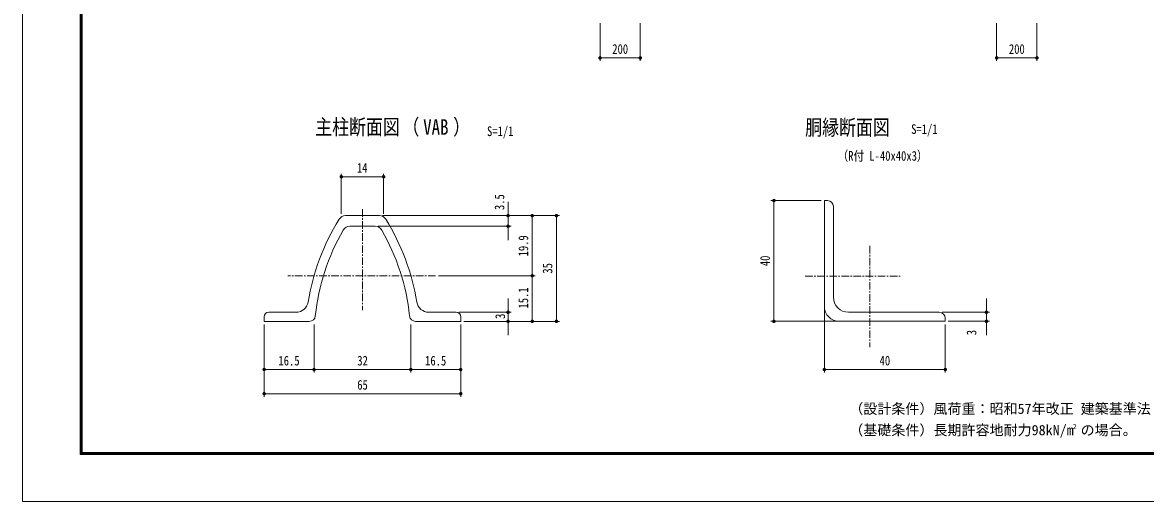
# Model space of a CAD drawing. Units: millimetres, scale not verified. Extents: x -4455 to 4455, y -3150 to 3150.
# Drawn here: x -4455 to 1117, y -3150 to -770 of the extents above; entities that cross this region are included whole.
import ezdxf
from ezdxf.enums import TextEntityAlignment as Align

# ---------------------------------------------------------------- set-up
doc = ezdxf.new("R2010")
doc.units = ezdxf.units.MM
doc.header["$LTSCALE"] = 30
doc.linetypes.add('USER1', pattern=[2, 1.25, -0.25, 0.25, -0.25])
doc.linetypes.add('USER2', pattern=[1.125, 0.75, -0.125, 0.125, -0.125])
for name, color, linetype, lineweight in [('0-0_D-STR-TXT', 3, 'Continuous', 13), ('0-2_D-STR-DIM', 4, 'Continuous', 13), ('0-3_D-BMK', 2, 'USER2', 13), ('0-4_D-STR1', 1, 'Continuous', 18), ('0-D_SUNPOU', 1, 'Continuous', 18), ('1-2_D-TTL', 7, 'Continuous', 9)]:
    doc.layers.add(name, color=color, linetype=linetype, lineweight=lineweight)
doc.layers.add('0-9_D-TTL-TXT', color=7, linetype='Continuous')
doc.styles.add('ＭＳ ゴシック', font='')
doc.styles.get('ＭＳ ゴシック').set_extended_font_data('MS Gothic')

# ---------------------------------------------------------------- blocks, each defined once
blk = doc.blocks.new('M1')
at = {"layer": '0-D_SUNPOU'}
blk.add_line((-7.5, 0), (-57.86, 0), dxfattribs=at)
for points in [[(0, 0), (-7.5, 0), (-7.44, 0.94)], [(0, 0), (-7.44, -0.94), (-7.5, 0)], [(0, 0), (-7.44, 0.94), (-7.26, 1.87)], [(0, 0), (-7.26, -1.87), (-7.44, -0.94)], [(0, 0), (-7.26, 1.87), (-6.97, 2.76)], [(0, 0), (-6.97, -2.76), (-7.26, -1.87)], [(0, 0), (-6.97, 2.76), (-6.57, 3.61)], [(0, 0), (-6.57, -3.61), (-6.97, -2.76)], [(0, 0), (-6.57, 3.61), (-6.07, 4.41)], [(0, 0), (-6.07, -4.41), (-6.57, -3.61)], [(0, 0), (-6.07, 4.41), (-5.47, 5.13)], [(0, 0), (-5.47, -5.13), (-6.07, -4.41)], [(0, 0), (-5.47, 5.13), (-4.78, 5.78)], [(0, 0), (-4.78, -5.78), (-5.47, -5.13)], [(0, 0), (-4.78, 5.78), (-4.02, 6.33)], [(0, 0), (-4.02, -6.33), (-4.78, -5.78)], [(0, 0), (-4.02, 6.33), (-3.19, 6.79)], [(0, 0), (-3.19, -6.79), (-4.02, -6.33)], [(0, 0), (-3.19, 6.79), (-2.32, 7.13)], [(0, 0), (-2.32, -7.13), (-3.19, -6.79)], [(0, 0), (-2.32, 7.13), (-1.41, 7.37)], [(0, 0), (-1.41, -7.37), (-2.32, -7.13)], [(0, 0), (-1.41, 7.37), (-0.47, 7.49)], [(0, 0), (-0.47, -7.49), (-1.41, -7.37)], [(0, 0), (-0.47, 7.49), (0.47, 7.49)], [(0, 0), (0.47, -7.49), (-0.47, -7.49)], [(0, 0), (0.47, 7.49), (1.41, 7.37)], [(0, 0), (1.41, 7.37), (2.32, 7.13)], [(0, 0), (2.32, 7.13), (3.19, 6.79)], [(0, 0), (3.19, 6.79), (4.02, 6.33)], [(0, 0), (4.02, 6.33), (4.78, 5.78)], [(0, 0), (4.78, 5.78), (5.47, 5.13)], [(0, 0), (5.47, 5.13), (6.07, 4.41)], [(0, 0), (6.07, 4.41), (6.57, 3.61)], [(0, 0), (6.57, 3.61), (6.97, 2.76)], [(0, 0), (6.97, 2.76), (7.26, 1.87)], [(0, 0), (7.26, 1.87), (7.44, 0.94)], [(0, 0), (7.44, 0.94), (7.5, 0)], [(0, 0), (1.41, -7.37), (0.47, -7.49)], [(0, 0), (2.32, -7.13), (1.41, -7.37)], [(0, 0), (3.19, -6.79), (2.32, -7.13)], [(0, 0), (4.02, -6.33), (3.19, -6.79)], [(0, 0), (4.78, -5.78), (4.02, -6.33)], [(0, 0), (5.47, -5.13), (4.78, -5.78)], [(0, 0), (6.07, -4.41), (5.47, -5.13)], [(0, 0), (6.57, -3.61), (6.07, -4.41)], [(0, 0), (6.97, -2.76), (6.57, -3.61)], [(0, 0), (7.26, -1.87), (6.97, -2.76)], [(0, 0), (7.44, -0.94), (7.26, -1.87)], [(0, 0), (7.5, 0), (7.44, -0.94)]]:
    blk.add_solid(points, dxfattribs=at)

msp = doc.modelspace()

# ---------------------------------------------------------------- linework, layer by layer
at = {"layer": '0-2_D-STR-DIM', "color": 1, "lineweight": 18}
for p, q in [((-1589.3, -773.02), (-1589.3, -961.14)), ((-1389.3, -773.02), (-1389.3, -961.14)), ((378.59, -773.02), (378.59, -961.14)), ((578.59, -773.02), (578.59, -961.14)), ((-1554.8, -946.14), (-1423.8, -946.14)), ((413.09, -946.14), (544.09, -946.14)), ((-2045.58, -1695.33), (-2045.58, -1660.83)), ((-491.35, -1654.77), (-741.42, -1654.77)), ((-726.42, -2220.27), (-726.42, -1689.27)), ((-2690.09, -1782.33), (-2030.58, -1782.33)), ((-2668.99, -1729.83), (-1910.58, -1729.83)), ((-2668.99, -1729.83), (-1790.58, -1729.83)), ((-2668.99, -1729.83), (-2030.58, -1729.83)), ((-2045.58, -1729.83), (-2045.58, -1782.33)), ((-1925.58, -1993.83), (-1925.58, -1764.33)), ((-1805.58, -1764.33), (-1805.58, -2220.33)), ((-2045.58, -1816.83), (-2045.58, -1851.33)), ((-2390.2, -2028.33), (-1910.58, -2028.33)), ((-2390.2, -2028.33), (-1910.58, -2028.33)), ((-1925.58, -2220.33), (-1925.58, -2062.83)), ((-2045.58, -2175.33), (-2045.58, -2140.83)), ((327.78, -2175.27), (327.78, -2140.77)), ((-2287.92, -2209.83), (-2030.58, -2209.83)), ((-2045.58, -2254.83), (-2045.58, -2209.83)), ((-476.35, -2194.77), (-476.35, -2509.11)), ((108.65, -2209.77), (342.78, -2209.77)), ((327.78, -2254.77), (327.78, -2209.77)), ((-3255.42, -2269.83), (-3255.42, -2629.27)), ((-3255.42, -2269.83), (-3255.42, -2509.27)), ((-3007.92, -2269.83), (-3007.92, -2509.27)), ((-3007.92, -2269.83), (-3007.92, -2509.27)), ((-2527.92, -2269.83), (-2527.92, -2509.27)), ((-2527.92, -2269.83), (-2527.92, -2509.27)), ((-2280.42, -2269.83), (-2280.42, -2629.27)), ((-2280.42, -2269.83), (-2280.42, -2509.27)), ((-2265.42, -2254.83), (-1790.58, -2254.83)), ((-2265.42, -2254.83), (-1910.58, -2254.83)), ((-2265.42, -2254.83), (-2030.58, -2254.83)), ((-416.35, -2254.77), (-741.42, -2254.77)), ((123.65, -2269.77), (123.65, -2509.11)), ((138.65, -2254.77), (342.78, -2254.77)), ((-2045.58, -2289.33), (-2045.58, -2323.83)), ((327.78, -2289.27), (327.78, -2323.77)), ((-3220.92, -2494.27), (-3042.42, -2494.27)), ((-2973.42, -2494.27), (-2562.42, -2494.27)), ((-2314.92, -2494.27), (-2493.42, -2494.27)), ((-441.85, -2494.11), (89.15, -2494.11)), ((-3220.92, -2614.27), (-2314.92, -2614.27))]:
    msp.add_line(p, q, dxfattribs=at)
at = {"layer": '0-3_D-BMK', "linetype": 'USER1'}
for p, q in [((-2767.92, -1697.32), (-2767.92, -2199.87)), ((-251.35, -1879.72), (-251.35, -2383.57)), ((-2405.2, -2028.33), (-3138.82, -2028.33)), ((-571.42, -2029.77), (-100.72, -2029.77))]:
    msp.add_line(p, q, dxfattribs=at)
at = {"layer": '0-4_D-STR1'}
for p, q in [((-476.35, -1654.77), (-476.35, -2179.77)), ((-476.35, -1654.77), (-461.35, -1654.77)), ((-431.35, -1684.77), (-431.35, -2134.77)), ((-2683.99, -1729.83), (-2851.85, -1729.83)), ((-2830.76, -1782.33), (-2705.09, -1782.33)), ((-3097.11, -2209.83), (-3232.92, -2209.83)), ((-2438.73, -2209.83), (-2302.92, -2209.83)), ((-356.35, -2209.77), (93.65, -2209.77)), ((-3255.42, -2232.33), (-3255.42, -2254.83)), ((-3031.61, -2254.83), (-3255.42, -2254.83)), ((-2504.23, -2254.83), (-2280.42, -2254.83)), ((-2280.42, -2232.33), (-2280.42, -2254.83)), ((-401.35, -2254.77), (123.65, -2254.77)), ((123.65, -2254.77), (123.65, -2239.77))]:
    msp.add_line(p, q, dxfattribs=at)
for centre, radius, start, end in [((-461.35, -1684.77), 30, 0, 90), ((-1918.92, -2343.48), 1134, 148.30182, 170.6662), ((-2851.85, -1767.33), 37.5, 90, 148.30182), ((-2830.76, -1819.83), 37.5, 90, 150.13204), ((-2705.09, -1819.83), 37.5, 29.86796, 90), ((-2683.99, -1767.33), 37.5, 31.69818, 90), ((-3616.92, -2343.48), 1134, 9.3338, 31.69818), ((-1918.92, -2343.48), 1089, 150.13204, 173.91336), ((-3616.92, -2343.48), 1089, 6.08664, 29.86796), ((-3097.11, -2149.83), 60, 270, 350.6662), ((-2438.73, -2149.83), 60, 189.3338, 270), ((-356.35, -2134.77), 75, 180, 270), ((-3232.92, -2232.33), 22.5, 90, 180), ((-3031.61, -2224.83), 30, 270, 353.91336), ((-2504.23, -2224.83), 30, 186.08664, 270), ((-2302.92, -2232.33), 22.5, 0, 90), ((-401.35, -2179.77), 75, 180, 270), ((93.65, -2239.77), 30, 0, 90)]:
    msp.add_arc(centre, radius, start, end, dxfattribs=at)
at = {"layer": '0-D_SUNPOU'}
for p, q in [((-2872.92, -1721.31), (-2872.92, -1521.49)), ((-2838.42, -1536.49), (-2697.42, -1536.49)), ((-2662.92, -1721.31), (-2662.92, -1521.49))]:
    msp.add_line(p, q, dxfattribs=at)
at = {"layer": '1-2_D-TTL', "color": 2, "lineweight": 18}
msp.add_lwpolyline([(-4454.85, 3150.21), (4454.85, 3150.21), (4454.85, -3150.21), (-4454.85, -3150.21)], close=True, dxfattribs=at)
at = {"layer": '1-2_D-TTL'}
for points in [[(-4168.47, 2916.87), (4168.47, 2916.87), (4168.47, -2916.87), (-4168.47, -2916.87)], [(-4165.81, 2914.21), (4165.81, 2914.21), (4165.81, -2914.21), (-4165.81, -2914.21)], [(-4163.16, 2911.56), (4163.16, 2911.56), (4163.16, -2911.56), (-4163.16, -2911.56)], [(-4160.51, 2908.91), (4160.51, 2908.91), (4160.51, -2908.91), (-4160.51, -2908.91)], [(-4157.86, 2906.26), (4157.86, 2906.26), (4157.86, -2906.26), (-4157.86, -2906.26)]]:
    msp.add_lwpolyline(points, close=True, dxfattribs=at)

# ---------------------------------------------------------------- block references
at = {"layer": '0-2_D-STR-DIM', "xscale": 1.15, "yscale": 1.15}
for p, rotation in [((-1589.3, -946.14), 180), ((378.59, -946.14), 180), ((-2045.58, -1729.83), 270), ((-726.42, -1654.77), 90), ((-1925.58, -1729.83), 90), ((-1805.58, -1729.83), 90), ((-2045.58, -1782.33), 90), ((-1925.58, -2028.33), 270), ((-1925.58, -2028.33), 90), ((-2045.58, -2209.83), 270), ((327.78, -2209.77), 270), ((-1925.58, -2254.83), 270), ((-1805.58, -2254.83), 270), ((-726.42, -2254.77), 270), ((-2045.58, -2254.83), 90), ((327.78, -2254.77), 90), ((-3255.42, -2494.27), 180), ((-3007.92, -2494.27), 180), ((-2527.92, -2494.27), 180), ((-476.35, -2494.11), 180), ((-3255.42, -2614.27), 180)]:
    msp.add_blockref('M1', p, dxfattribs=dict(at, rotation=rotation))
for p in [(-1389.3, -946.14), (578.59, -946.14), (-3007.92, -2494.27), (-2527.92, -2494.27), (-2280.42, -2494.27), (123.65, -2494.11), (-2280.42, -2614.27)]:
    msp.add_blockref('M1', p, dxfattribs=at)
at = {"layer": '0-D_SUNPOU', "xscale": 1.15, "yscale": 1.15, "rotation": 180}
msp.add_blockref('M1', (-2872.92, -1536.49), dxfattribs=at)
at = {"layer": '0-D_SUNPOU', "xscale": 1.15, "yscale": 1.15}
msp.add_blockref('M1', (-2662.92, -1536.49), dxfattribs=at)

# ---------------------------------------------------------------- texts
at = {"layer": '0-0_D-STR-TXT', "style": 'ＭＳ ゴシック', "width": 0.8}
msp.add_text('（R付 L-40x40x3）', height=48.17, dxfattribs=at).set_placement((-410.41, -1471.31), align=Align.BOTTOM_LEFT)
at = {"layer": '0-2_D-STR-DIM', "color": 3, "style": 'ＭＳ ゴシック', "width": 0.8}
for s, p in [('200', (-1528.5, -940.39)), ('200', (439.39, -940.39)), ('16.5', (-3184.67, -2488.52)), ('32', (-2793.6, -2488.52)), ('16.5', (-2457.17, -2488.52)), ('40', (-202.15, -2488.36)), ('65', (-2793.8, -2608.52))]:
    msp.add_text(s, height=48.17, dxfattribs=at).set_placement(p, align=Align.BOTTOM_LEFT)
for s, p in [('3.5', (-2049.65, -1701.97)), ('19.9', (-1931.33, -1932.08)), ('40', (-732.16, -1980.57)), ('35', (-1811.33, -2017.91)), ('15.1', (-1931.33, -2191.04)), ('3', (-2046.09, -2242.71)), ('3', (292.41, -2323.76))]:
    msp.add_text(s, height=48.17, rotation=90, dxfattribs=at).set_placement(p, align=Align.BOTTOM_LEFT)
at = {"layer": '0-9_D-TTL-TXT', "style": 'ＭＳ ゴシック', "width": 0.8}
for s, p in [('主柱断面図', (-3002.49, -1350.86)), ('（    ）', (-2569.62, -1350.86)), ('VAB', (-2466.74, -1350.86)), ('胴縁断面図', (-571.45, -1352.9))]:
    msp.add_text(s, height=76.98, dxfattribs=at).set_placement(p, align=Align.BOTTOM_LEFT)
at = {"layer": '0-9_D-TTL-TXT', "color": 3, "style": 'ＭＳ ゴシック', "width": 0.8}
for p in [(-45.44, -1338.44), (-2149.9, -1348.99)]:
    msp.add_text('S=1/1', height=48.17, dxfattribs=at).set_placement(p, align=Align.BOTTOM_LEFT)
at = {"layer": '0-9_D-TTL-TXT', "style": 'ＭＳ ゴシック'}
for s, height, p in [('（設計条件）風荷重：昭和57年改正 建築基準法・同施行令に基づく風圧力に準拠。', 51.03, (-352.62, -2729.76)), ('（基礎条件）長期許容地耐力98kN/m の場合。', 51.03, (-352.62, -2835.83)), ('2', 25.51, (756.29, -2797.85))]:
    msp.add_text(s, height=height, dxfattribs=at).set_placement(p, align=Align.BOTTOM_LEFT)
at = {"layer": '0-D_SUNPOU', "color": 3, "style": 'ＭＳ ゴシック', "width": 0.8}
msp.add_text('14', height=48.17, dxfattribs=at).set_placement((-2795.54, -1530.74), align=Align.BOTTOM_LEFT)

doc.saveas('drawing.dxf')
